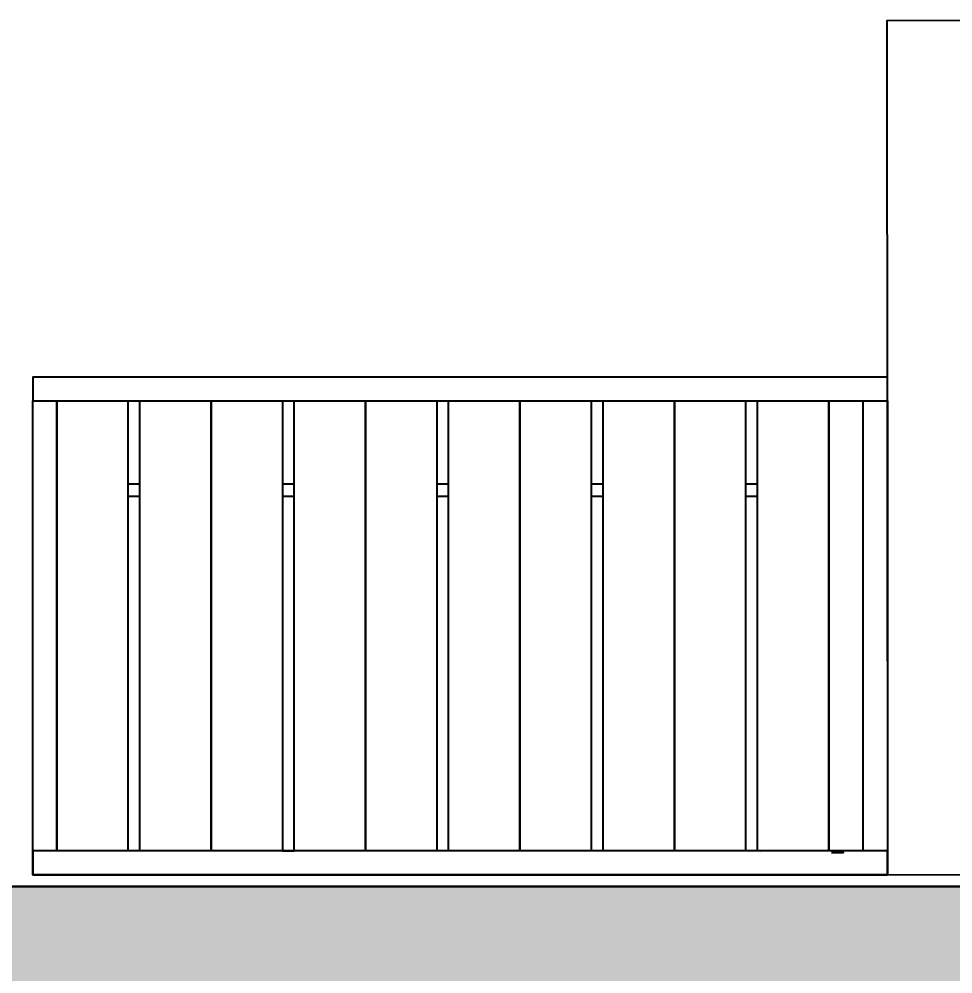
# Model space of a CAD drawing. Header units: millimetres. Extents: x -8689834 to 9420486, y -73560 to 166298.
# Drawn here: x -214713 to -214057, y 109509 to 110180 of the extents above; entities that cross this region are included whole.
import ezdxf
from ezdxf import colors
from ezdxf.entities.mleader import LeaderData, LeaderLine
from ezdxf.math import Vec2, Vec3

# ---------------------------------------------------------------- set-up
doc = ezdxf.new("R2010")
doc.units = ezdxf.units.MM
doc.header["$MEASUREMENT"] = 0
doc.layers.get('0').update_dxf_attribs({"color": 250, "lineweight": 9})
doc.layers.add('АР_Кровля дорожки', color=245, linetype='Continuous')
for name, color, linetype, lineweight in [('АР_Отметки', 250, 'Continuous', 15), ('АР_Перегородки газоблок', 165, 'Continuous', 30), ('АР_Перегородки газоблок_Штрих', 165, 'Continuous', 5), ('ТХ_пищеблок', 30, 'Continuous', 20)]:
    doc.layers.add(name, color=color, linetype=linetype, lineweight=lineweight)
doc.styles.add('ISOCPEUR', font='isocpeur.ttf', dxfattribs={"width": 0.7})

# ---------------------------------------------------------------- blocks, each defined once
blk = doc.blocks.new('_DotSmall')
at = {"color": 0, "linetype": 'ByBlock', "const_width": 0.5}
blk.add_lwpolyline([(-0.0625, 0, 1), (0.0625, 0, 1)], format="xyb", close=True, dxfattribs=at)
blk = doc.blocks.new('Подложка')
at = {"layer": 'АР_Перегородки газоблок_Штрих', "ltscale": 100}
h = blk.add_hatch(dxfattribs=at)
h.set_pattern_fill('AR-CONC', scale=30)
h.set_pattern_definition([(50, (0, 0), (215.17805, -18.82564), [22.5, -247.5]), (355, (0, 0), (-41.6254, 225.65764), [18, -198]), (100.45144, (17.93, -1.57), (173.55265, 206.832), [19.12206, -210.34263]), (46.1842, (0, 60), (320.1724, -49.65578), [33.75, -371.25]), (96.63564, (26.68, 55.86), (280.3986, 292.2356), [28.6831, -315.51413]), (351.18416, (0, 60), (280.3986, 292.2356), [27, -297]), (21, (30, 45), (179.07212, -120.78567), [22.5, -247.5]), (326, (30, 45), (72.9946, 217.54501), [18, -198]), (71.45144, (44.92, 34.93), (252.06671, 96.75935), [19.12206, -210.34263]), (37.5, (0, 0), (3.647957, 99.868156), [0, -195.6, 0, -201, 0, -198.75]), (7.5, (0, 0), (78.92086, 118.323514), [0, -114.6, 0, -191.1, 0, -75.75]), (327.5, (-66.9, 0), (160.14673, -6.766462), [0, -75, 0, -234, 0, -310.5]), (317.5, (-96.9, 0), (174.95585, 30.031495), [0, -97.5, 0, -155.4, 0, -220.5])])
h.paths.add_polyline_path([(-212033.92, 110768.73), (-212153.92, 110768.73), (-212153.92, 109570.58), (-217983.92, 109570.58), (-217983.92, 109450.58), (-212153.92, 109450.58), (-212153.92, 108165.99), (-212033.92, 108165.99)])
at = {"layer": 'АР_Перегородки газоблок', "color": 7, "ltscale": 100}
blk.add_lwpolyline([(-217983.93, 109570.58), (-212153.92, 109570.58)], dxfattribs=at)
at = {"layer": 'ТХ_пищеблок', "color": 7, "linetype": 'ByBlock', "lineweight": -2, "ltscale": 100, "elevation": 35.13}
blk.add_lwpolyline([(-214102.5, 109578.87), (-213497.5, 109579.4), (-213498.03, 110179.4), (-214103.03, 110178.87), (-214102.5, 109578.87)], dxfattribs=at)
at = {"layer": 'ТХ_пищеблок', "color": 7, "linetype": 'ByBlock', "lineweight": -2}
for points, elevation in [([(-214102.5, 109928.4), (-214702.92, 109928.4), (-214702.92, 109911.71), (-214102.5, 109911.71)], 35.13), ([(-214686.23, 109861.64), (-214686.23, 109911.71)], 35.13), ([(-214577.75, 109861.64), (-214577.75, 109911.71)], 35.13), ([(-214469.26, 109861.64), (-214469.26, 109911.71)], 35.13), ([(-214360.78, 109861.64), (-214360.78, 109911.71)], 35.13), ([(-214252.29, 109861.64), (-214252.29, 109911.71)], 35.13), ([(-214143.81, 109861.64), (-214143.81, 109911.71)], 35.13), ([(-214686.23, 109844.95), (-214686.23, 109861.64)], 35.13), ([(-214577.75, 109844.95), (-214577.75, 109861.64)], 35.13), ([(-214469.26, 109844.95), (-214469.26, 109861.64)], 35.13), ([(-214360.78, 109844.95), (-214360.78, 109861.64)], 35.13), ([(-214252.29, 109844.95), (-214252.29, 109861.64)], 35.13), ([(-214143.81, 109844.95), (-214143.81, 109861.64)], 35.13), ([(-214636.16, 109844.95), (-214627.82, 109844.95), (-214627.82, 109853.29), (-214636.16, 109853.29)], 35.13), ([(-214519.33, 109844.95), (-214519.33, 109853.29), (-214527.68, 109853.29), (-214527.68, 109844.95)], 35.13), ([(-214419.19, 109844.95), (-214410.85, 109844.95), (-214410.85, 109853.29), (-214419.19, 109853.29)], 35.13), ([(-214310.71, 109844.95), (-214302.36, 109844.95), (-214302.36, 109853.29), (-214310.71, 109853.29)], 35.13), ([(-214202.22, 109844.95), (-214193.88, 109844.95), (-214193.88, 109853.29), (-214202.22, 109853.29)], 35.13), ([(-214102.5, 109595.56), (-214702.92, 109595.56), (-214702.92, 109578.87), (-214102.5, 109578.87)], -778.98)]:
    blk.add_lwpolyline(points, close=True, dxfattribs=dict(at, elevation=elevation))
at = {"layer": 'ТХ_пищеблок', "color": 7, "linetype": 'ByBlock', "lineweight": -2, "elevation": 35.13}
for points in [[(-214519.33, 109595.56), (-214519.33, 109844.95), (-214519.33, 109861.64), (-214519.33, 109911.71), (-214469.26, 109911.71), (-214410.85, 109911.71), (-214102.5, 109911.71), (-214102.5, 109578.87), (-214702.92, 109578.87), (-214702.92, 109911.71), (-214686.23, 109911.71), (-214636.16, 109911.71), (-214577.75, 109911.71), (-214527.68, 109911.71), (-214527.68, 109861.64), (-214527.68, 109844.95), (-214527.68, 109595.56)], [(-214636.16, 109911.71), (-214636.16, 109861.64), (-214636.16, 109844.95), (-214636.16, 109595.56)], [(-214627.82, 109595.56), (-214627.82, 109844.95), (-214627.82, 109861.64), (-214627.82, 109911.71)], [(-214419.19, 109911.71), (-214419.19, 109861.64), (-214419.19, 109844.95), (-214419.19, 109595.56)], [(-214410.85, 109595.56), (-214410.85, 109844.95), (-214410.85, 109861.64), (-214410.85, 109911.71)], [(-214310.71, 109911.71), (-214310.71, 109861.64), (-214310.71, 109844.95), (-214310.71, 109595.56)], [(-214302.36, 109595.56), (-214302.36, 109844.95), (-214302.36, 109861.64), (-214302.36, 109911.71)], [(-214202.22, 109911.71), (-214202.22, 109861.64), (-214202.22, 109844.95), (-214202.22, 109595.56)], [(-214193.88, 109595.56), (-214193.88, 109844.95), (-214193.88, 109861.64), (-214193.88, 109911.71)], [(-214119.81, 109911.71), (-214119.81, 109595.56)], [(-214686.23, 109844.95), (-214686.23, 109853.29), (-214686.23, 109844.95)], [(-214577.75, 109844.95), (-214577.75, 109853.29), (-214577.75, 109844.95)], [(-214469.26, 109844.95), (-214469.26, 109853.29), (-214469.26, 109844.95)], [(-214360.78, 109844.95), (-214360.78, 109853.29), (-214360.78, 109844.95)], [(-214252.29, 109844.95), (-214252.29, 109853.29), (-214252.29, 109844.95)], [(-214143.81, 109844.95), (-214143.81, 109853.29), (-214143.81, 109844.95)], [(-214686.23, 109595.56), (-214686.23, 109844.95)], [(-214686.23, 109844.95), (-214686.23, 109595.56)], [(-214577.75, 109595.56), (-214577.75, 109844.95)], [(-214577.75, 109844.95), (-214577.75, 109595.56)], [(-214469.26, 109595.56), (-214469.26, 109844.95)], [(-214469.26, 109844.95), (-214469.26, 109595.56)], [(-214360.78, 109595.56), (-214360.78, 109844.95)], [(-214360.78, 109844.95), (-214360.78, 109595.56)], [(-214252.29, 109595.56), (-214252.29, 109844.95)], [(-214252.29, 109844.95), (-214252.29, 109595.56)], [(-214143.81, 109595.56), (-214143.81, 109844.95)], [(-214143.81, 109844.95), (-214143.81, 109595.56)], [(-214577.75, 109595.56), (-214577.75, 109595.56)], [(-214577.75, 109595.56), (-214577.75, 109595.56)], [(-214577.75, 109595.56), (-214577.75, 109595.56)], [(-214527.68, 109595.56), (-214527.68, 109595.56)], [(-214519.33, 109595.56), (-214527.68, 109595.56), (-214519.33, 109595.56)]]:
    blk.add_lwpolyline(points, dxfattribs=at)
at = {"layer": 'ТХ_пищеблок', "color": 7, "linetype": 'ByBlock', "lineweight": -2}
for points in [[(-214191.84, 109594.48), (-214191.84, 109594.48)], [(-214191.84, 109594.48), (-214191.84, 109594.48)], [(-214191.84, 109594.48), (-214191.84, 109594.48)], [(-214141.77, 109594.48), (-214141.77, 109594.48)], [(-214141.77, 109594.48), (-214133.43, 109594.48), (-214141.77, 109594.48)], [(-214133.43, 109594.48), (-214133.43, 109594.48)]]:
    blk.add_lwpolyline(points, dxfattribs=at)
at = {"layer": 'АР_Отметки', "color": 7}
ml = blk.add_multileader_mtext('Standard', dxfattribs=at)
ml.set_content('{\\W0.8;-2,730}', color=7, style='ISOCPEUR')
ml.set_leader_properties(color=256, linetype='Continuous', lineweight=-1)
ml.set_arrow_properties(name='DOTSMALL')
ml.build(insert=Vec2(0, 0))
ml.multileader.update_dxf_attribs({"has_text_frame": 1, "text_left_attachment_type": 4, "text_right_attachment_type": 4, "dogleg_length": 100, "arrow_head_size": 180})
ctx = ml.context
ctx.base_point, ctx.char_height, ctx.arrow_head_size, ctx.landing_gap_size, ctx.plane_origin = Vec3(-314791.32, 121809.02, 0), 250, 180, 50, Vec3(-319449.83, 117956.71, 0)
ctx.left_attachment, ctx.right_attachment = 4, 4
notes = []
notes.append((ctx, [(0, (0, 0, 0), (0, 0), (1, 0), 1, [])]))
ctx.mtext.insert, ctx.mtext.width, ctx.mtext.defined_height, ctx.mtext.line_spacing_style, ctx.mtext.flow_direction = Vec3(-314741.32, 122142.35, 0), 769.989, 343.89, 2, 5
ml = blk.add_multileader_mtext('Standard', dxfattribs=at)
ml.set_content('{\\W0.8;-2,430}', color=7, style='ISOCPEUR')
ml.set_leader_properties(color=256, linetype='Continuous', lineweight=-1)
ml.set_arrow_properties(name='DOTSMALL')
ml.build(insert=Vec2(0, 0))
ml.multileader.update_dxf_attribs({"has_text_frame": 1, "text_left_attachment_type": 4, "text_right_attachment_type": 4, "dogleg_length": 100, "arrow_head_size": 180})
ctx = ml.context
ctx.base_point, ctx.char_height, ctx.arrow_head_size, ctx.landing_gap_size, ctx.plane_origin = Vec3(-301002.25, 120038.58), 250, 180, 50, Vec3(-299949.55, 118383.41)
ctx.left_attachment, ctx.right_attachment = 4, 4
notes.append((ctx, [(0, (0, 0, 0), (0, 0), (1, 0), 1, [])]))
ctx.mtext.insert, ctx.mtext.width, ctx.mtext.line_spacing_style, ctx.mtext.flow_direction = Vec3(-300952.25, 120371.92), 852.697, 2, 5
ml = blk.add_multileader_mtext('Standard', dxfattribs=at)
ml.set_content('{\\W0.8;-2,430}', color=7, style='ISOCPEUR')
ml.set_leader_properties(color=256, linetype='Continuous', lineweight=-1)
ml.set_arrow_properties(name='DOTSMALL')
ml.build(insert=Vec2(0, 0))
ml.multileader.update_dxf_attribs({"has_text_frame": 1, "text_left_attachment_type": 4, "text_right_attachment_type": 4, "dogleg_length": 100, "arrow_head_size": 180})
ctx = ml.context
ctx.base_point, ctx.char_height, ctx.arrow_head_size, ctx.landing_gap_size, ctx.plane_origin = Vec3(-336711.89, 117132.66), 250, 180, 50, Vec3(-335659.19, 115477.48)
ctx.left_attachment, ctx.right_attachment = 4, 4
notes.append((ctx, [(0, (0, 0, 0), (0, 0), (1, 0), 1, [])]))
ctx.mtext.insert, ctx.mtext.width, ctx.mtext.line_spacing_style, ctx.mtext.flow_direction = Vec3(-336661.89, 117465.99), 852.697, 2, 5
for ctx, leaders in notes:
    for number, flags, end, landing, length, lines in leaders:
        leader = LeaderData()
        leader.index, (leader.has_last_leader_line, leader.has_dogleg_vector, leader.attachment_direction) = number, flags
        leader.last_leader_point, leader.dogleg_vector, leader.dogleg_length = Vec3(end), Vec3(landing), length
        for number, points, colour, breaks in lines:
            line = LeaderLine()
            line.index, line.vertices, line.color, line.breaks = number, Vec3.list(points), colors.encode_raw_color(colour), breaks
            leader.lines.append(line)
        ctx.leaders.append(leader)

msp = doc.modelspace()

# ---------------------------------------------------------------- block references
at = {"layer": 'АР_Кровля дорожки', "color": 7}
msp.add_blockref('Подложка', (0, 0), dxfattribs=at)

doc.saveas('drawing.dxf')
